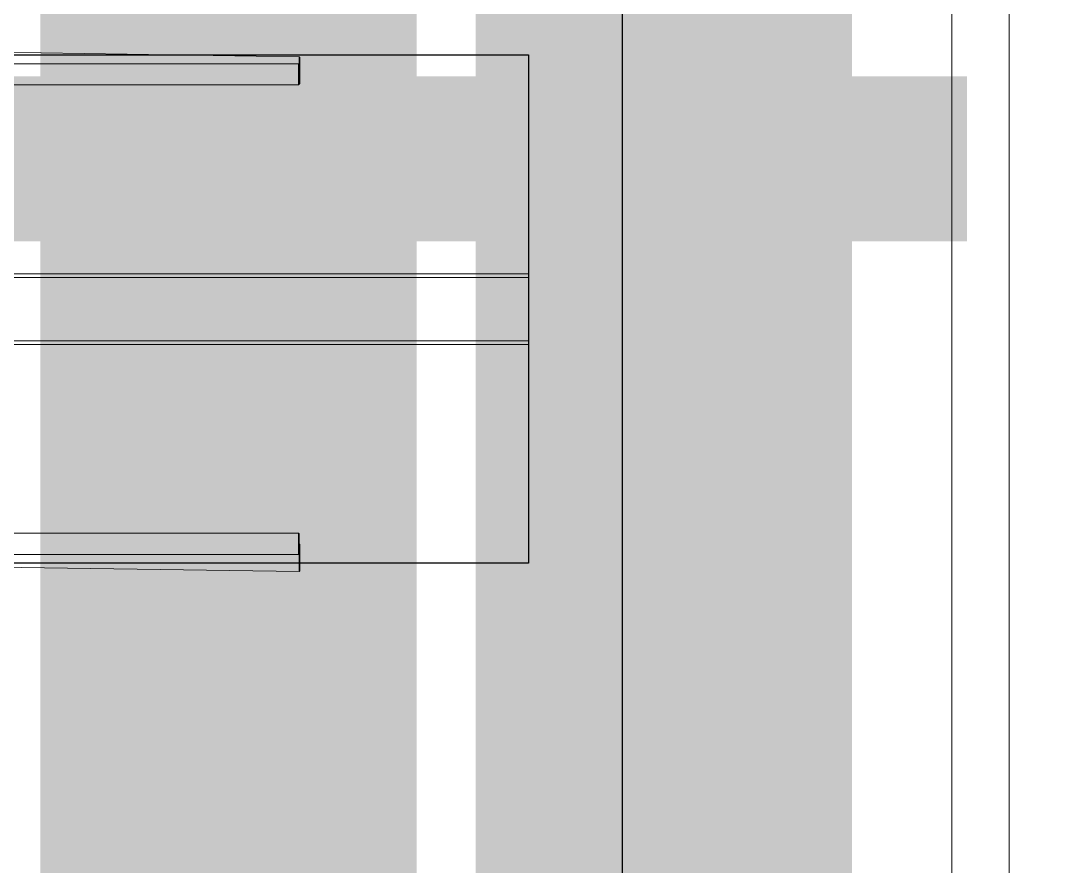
# Model space of a CAD drawing. Extents: x -3450 to 27857, y -1288 to 11880.
# Drawn here: x 1557 to 1775.8, y 846.6 to 1026.3 of the extents above; entities that cross this region are included whole.
import ezdxf

# ---------------------------------------------------------------- set-up
doc = ezdxf.new("R2010")
doc.units = 0
doc.linetypes.add('X-S-FAB-L20$0$HIDDEN', pattern=[0.4, 0.3, -0.1])
for name, color, linetype in [('188K-SM-03-F20-MECH-EQ-Y2257103$0$01-電力-CSA', 1, 'Continuous'), ('X-S-FAB-L20$0$1_l20平面圖_1_A-WALL-IN', 8, 'Continuous'), ('X-S-FAB-L20$0$HID', 5, 'X-S-FAB-L20$0$HIDDEN')]:
    doc.layers.add(name, color=color, linetype=linetype)
doc.layers.add('188K-SM-03-F20-MECH-EQ-Y2257103$0$XFM7Q20PCW-200K$0$PCW EQ', color=22, linetype='Continuous', lineweight=9)

# ---------------------------------------------------------------- blocks, each defined once
blk = doc.blocks.new('X-S-FAB-L20')
at = {"layer": 'X-S-FAB-L20$0$1_l20平面圖_1_A-WALL-IN', "color": 3, "lineweight": 0, "ltscale": 10, "flags": 128}
for points in [[(1755, 1455), (1755, 45)], [(1767.2, 45), (1767.2, 1455)]]:
    blk.add_lwpolyline(points, dxfattribs=at)
at = {"layer": 'X-S-FAB-L20$0$HID', "linetype": 'X-S-FAB-L20$0$HIDDEN', "lineweight": 0}
blk.add_lwpolyline([(0, 2100), (1755, 2100), (1755, 35), (0, 35)], close=True, dxfattribs=at)
blk = doc.blocks.new('188K-SM-03-F20-MECH-EQ-Y2257103$0$XFM7Q20PCW-200K$0$T20_FG_LC1800_15_03 - T20_FG_LC1800_15_03-V1119-CUB_L40')
for p, q in [((195.1, 6.7), (195.1, -861.3)), ((200.1, 6.7), (200.1, -861.3)), ((290.1, 6.7), (290.1, -861.3)), ((295.1, 6.7), (295.1, -861.3)), ((-102.4, -40.3), (-102.4, -535.3)), ((-72.4, -535.3), (-72.4, -40.3)), ((562.6, -40.3), (562.6, -535.3)), ((592.6, -535.3), (592.6, -40.3)), ((-119.4, -53.2), (-112.4, -536.3)), ((616.6, -536.3), (609.6, -53.2)), ((-112.4, -536.3), (-111.4, -537.3)), ((-112.4, -536.3), (-73.4, -536.3)), ((-111.4, -537.3), (-74.4, -537.3)), ((-102.4, -535.3), (-101.4, -536.3)), ((-102.4, -535.3), (-72.4, -535.3)), ((-101.4, -536.3), (-76.6, -536.3)), ((-73.4, -536.3), (-80.4, -536.3)), ((-76.4, -536.3), (-73.4, -536.3)), ((-74.4, -537.3), (-73.4, -536.3)), ((-73.4, -536.3), (-72.4, -535.3)), ((562.6, -535.3), (563.6, -536.3)), ((562.6, -535.3), (563.6, -536.3)), ((592.6, -535.3), (562.6, -535.3)), ((591.6, -536.3), (563.6, -536.3)), ((570.6, -536.3), (577.6, -536.3)), ((577.6, -536.3), (578.6, -537.3)), ((577.6, -536.3), (578.6, -537.3)), ((616.6, -536.3), (577.6, -536.3)), ((615.6, -537.3), (578.6, -537.3)), ((591.6, -536.3), (592.6, -535.3)), ((615.6, -537.3), (616.6, -536.3)), ((615.6, -537.3), (616.6, -536.3)), ((195.1, -861.3), (295.1, -861.3))]:
    blk.add_line(p, q)
blk = doc.blocks.new('188K-SM-03-F20-MECH-EQ-Y2257103')
at = {"ltscale": 1000}
for points in [[(1685, 35), (1685, 1890.447), (1385, 1890.447), (1385, 35)], [(1665, 1019), (1665, 911), (1405, 911), (1405, 1019)]]:
    blk.add_lwpolyline(points, close=True, dxfattribs=at)
at = {"layer": '188K-SM-03-F20-MECH-EQ-Y2257103$0$01-電力-CSA', "color": 3, "ltscale": 1000, "const_width": 80}
blk.add_lwpolyline([(1693.806, 71.455), (1693.806, 2528.537)], dxfattribs=at)
at = {"layer": '188K-SM-03-F20-MECH-EQ-Y2257103$0$01-電力-CSA', "color": 4, "ltscale": 1000, "const_width": 80}
blk.add_lwpolyline([(1601.213, 76.802), (1601.213, 1896.72)], dxfattribs=at)
at = {"layer": '188K-SM-03-F20-MECH-EQ-Y2257103$0$01-電力-CSA', "color": 217, "ltscale": 1000, "true_color": 0x93278f, "const_width": 35}
blk.add_lwpolyline([(1432.328, 996.932), (1758.271, 996.932)], dxfattribs=at)
at = {"layer": '188K-SM-03-F20-MECH-EQ-Y2257103$0$XFM7Q20PCW-200K$0$PCW EQ', "xscale": -0.15, "yscale": 0.15, "zscale": 0.15, "rotation": 90}
blk.add_blockref('188K-SM-03-F20-MECH-EQ-Y2257103$0$XFM7Q20PCW-200K$0$T20_FG_LC1800_15_03 - T20_FG_LC1800_15_03-V1119-CUB_L40', (1535.805, 1001.77), dxfattribs=at)

msp = doc.modelspace()

# ---------------------------------------------------------------- block references
for name in ['X-S-FAB-L20', '188K-SM-03-F20-MECH-EQ-Y2257103']:
    msp.add_blockref(name, (0, 0))

doc.saveas('drawing.dxf')
